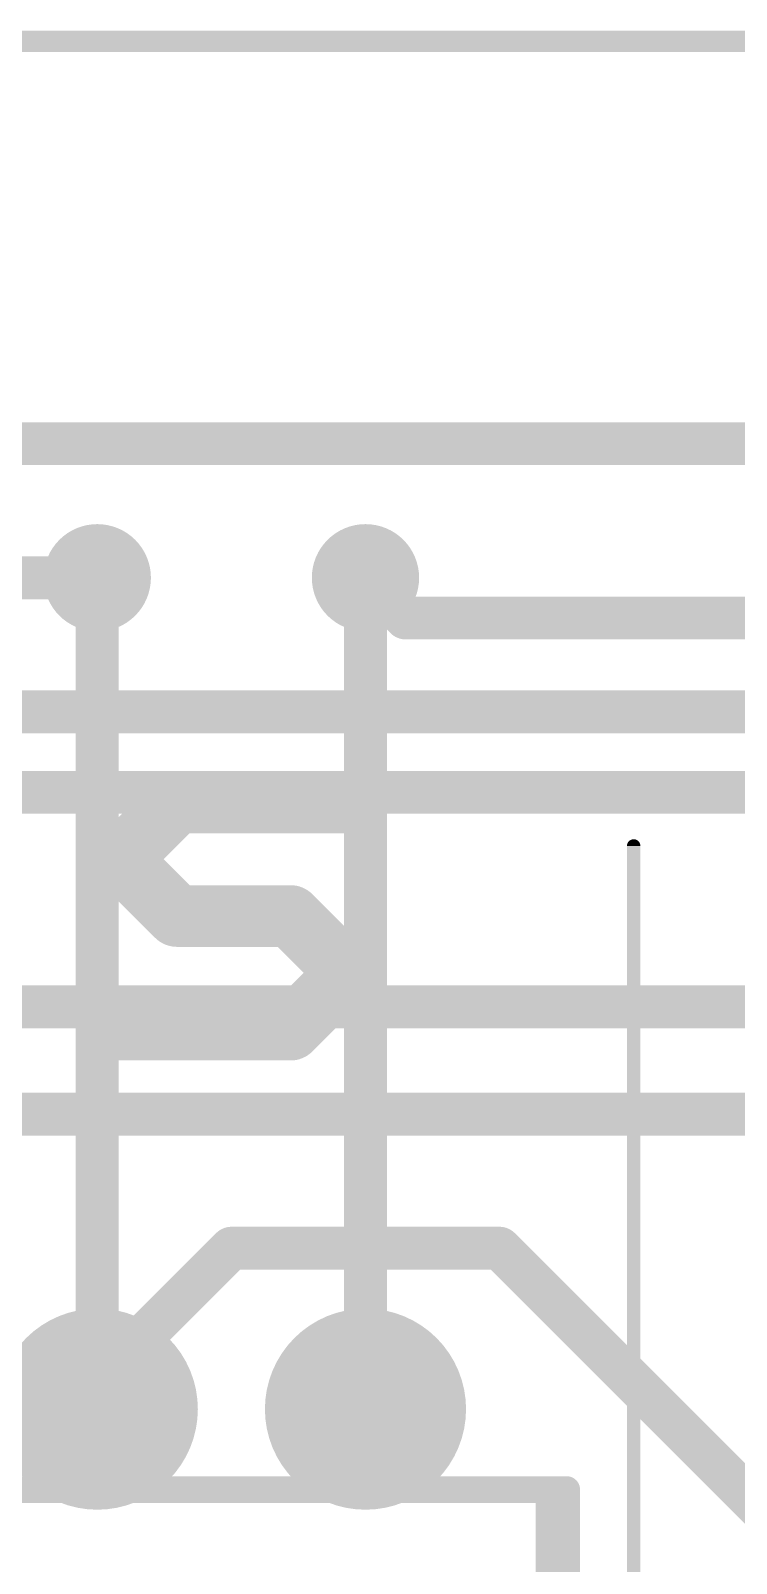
# Model space of a CAD drawing. Extents: x -12 to 102, y -12 to 69.
# Drawn here: x 51.44 to 58.12, y 54.17 to 68.68 of the extents above; entities that cross this region are included whole.
import ezdxf

# ---------------------------------------------------------------- set-up
doc = ezdxf.new("R2010")
doc.units = 0
for name, color, linetype in [('1', 12, 'CONTINUOUS'), ('16', 132, 'CONTINUOUS'), ('17', 110, 'CONTINUOUS'), ('18', 110, 'CONTINUOUS'), ('20', 53, 'CONTINUOUS'), ('21', 41, 'CONTINUOUS'), ('51', 53, 'CONTINUOUS')]:
    doc.layers.add(name, color=color, linetype=linetype)

# ---------------------------------------------------------------- blocks, each defined once
blk = doc.blocks.new('ROUNDP')
at = {"const_width": 0.5}
blk.add_lwpolyline([(0, -0.25, 1), (0, 0.25, 1), (0, -0.25)], format="xyb", dxfattribs=at)
blk = doc.blocks.new('ROUNDV')
at = {"const_width": 0.5}
blk.add_lwpolyline([(0, -0.25, 1), (0, 0.25, 1), (0, -0.25)], format="xyb", dxfattribs=at)

msp = doc.modelspace()

# ---------------------------------------------------------------- linework, layer by layer
at = {"layer": '1', "const_width": 0.4064}
for points in [[(51.054, 64.77), (59.563, 64.77)], [(52.07, 63.5), (52.07, 55.626)], [(54.61, 63.5), (54.61, 55.626)]]:
    msp.add_lwpolyline(points, dxfattribs=at)
at = {"layer": '1', "const_width": 0.2032}
for points in [[(52.1716, 63.5, 1), (51.9684, 63.5)], [(54.7116, 63.5, 1), (54.5084, 63.5)], [(51.9684, 55.626, 1), (52.1716, 55.626)], [(54.5084, 55.626, 1), (54.7116, 55.626)]]:
    msp.add_lwpolyline(points, format="xyb", dxfattribs=at)
at = {"layer": '16', "const_width": 0.4064}
for points in [[(52.07, 63.5), (45.085, 63.5)], [(54.991, 63.119), (54.61, 63.5)], [(69.088, 63.119), (54.991, 63.119)], [(68.58, 62.23), (26.67, 62.23)], [(68.072, 61.468), (28.321, 61.468)], [(64.77, 59.436), (11.43, 59.436)], [(62.23, 58.42), (36.83, 58.42)], [(52.07, 55.88), (53.34, 57.15)], [(55.88, 57.15), (53.34, 57.15)], [(69.85, 43.18), (55.88, 57.15)], [(52.07, 55.626), (52.07, 55.88)]]:
    msp.add_lwpolyline(points, dxfattribs=at)
at = {"layer": '16', "const_width": 0.2032}
for points in [[(52.07, 63.3984, 1), (52.07, 63.6016)], [(54.6818, 63.5718, 1), (54.5382, 63.4282)], [(54.991, 63.2206, 1), (54.991, 63.0174)], [(54.9192, 63.0472, 1), (55.0628, 63.1908)], [(53.34, 57.2516, 1), (53.34, 57.0484)], [(53.4118, 57.0782, 1), (53.2682, 57.2218)], [(55.9518, 57.2218, 1), (55.8082, 57.0782)], [(55.88, 57.0484, 1), (55.88, 57.2516)], [(52.1716, 55.88, 1), (51.9684, 55.88)], [(51.9982, 55.9518, 1), (52.1418, 55.8082)], [(51.9684, 55.626, 1), (52.1716, 55.626)]]:
    msp.add_lwpolyline(points, format="xyb", dxfattribs=at)
at = {"layer": '20', "const_width": 0.2032}
msp.add_lwpolyline([(73.66, 68.58), (2.54, 68.58)], dxfattribs=at)
at = {"layer": '21'}
for points, const_width in [([(52.2865, 60.8344), (52.8246, 61.3725)], 0.5842), ([(52.8246, 61.3725), (54.4388, 61.3725)], 0.5842), ([(52.8246, 60.2963), (52.2865, 60.8344)], 0.5842), ([(53.9007, 60.2963), (52.8246, 60.2963)], 0.5842), ([(54.4388, 59.7582), (53.9007, 60.2963)], 0.5842), ([(53.9007, 59.2201), (54.4388, 59.7582)], 0.5842), ([(52.2865, 59.2201), (53.9007, 59.2201)], 0.5842), ([(19.685, 54.864), (56.515, 54.864)], 0.254), ([(56.3245, 54.8005), (56.3245, 48.006)], 0.2032), ([(56.515, 47.9425), (56.515, 54.864)], 0.254)]:
    msp.add_lwpolyline(points, dxfattribs=dict(at, const_width=const_width))
for points, const_width in [([(52.8246, 61.5185, 1), (52.8246, 61.2264)], 0.2921), ([(52.9278, 61.2692, 1), (52.7213, 61.4757)], 0.2921), ([(54.4388, 61.2264, 1), (54.4388, 61.5185)], 0.2921), ([(52.3897, 60.9377, 1), (52.1832, 60.7311)], 0.2921), ([(52.1832, 60.9377, 1), (52.3897, 60.7311)], 0.2921), ([(52.8246, 60.4423, 1), (52.8246, 60.1502)], 0.2921), ([(52.7213, 60.193, 1), (52.9278, 60.3996)], 0.2921), ([(54.004, 60.3996, 1), (53.7975, 60.193)], 0.2921), ([(53.9007, 60.1502, 1), (53.9007, 60.4423)], 0.2921), ([(54.5421, 59.6549, 1), (54.3356, 59.8615)], 0.2921), ([(54.3356, 59.6549, 1), (54.5421, 59.8615)], 0.2921), ([(52.2865, 59.3662, 1), (52.2865, 59.074)], 0.2921), ([(53.7975, 59.3234, 1), (54.004, 59.1168)], 0.2921), ([(53.9007, 59.074, 1), (53.9007, 59.3662)], 0.2921), ([(56.3753, 54.8005, 1), (56.2737, 54.8005)], 0.1016), ([(56.5785, 54.864, 1), (56.4515, 54.864)], 0.127), ([(56.515, 54.8005, 1), (56.515, 54.9275)], 0.127)]:
    msp.add_lwpolyline(points, format="xyb", dxfattribs=dict(at, const_width=const_width))
at = {"layer": '51', "const_width": 0.127}
msp.add_lwpolyline([(57.15, 7.62), (57.15, 60.96)], dxfattribs=at)
at = {"layer": '51', "const_width": 0.0635}
msp.add_lwpolyline([(57.1818, 60.96, 1), (57.1183, 60.96)], format="xyb", dxfattribs=at)

# ---------------------------------------------------------------- block references
at = {"layer": '17', "xscale": 1.905, "yscale": 1.905, "rotation": 90}
for p in [(52.07, 55.626), (52.07, 55.626), (54.61, 55.626), (54.61, 55.626)]:
    msp.add_blockref('ROUNDP', p, dxfattribs=at)
at = {"layer": '18', "xscale": 1.016, "yscale": 1.016}
for p in [(52.07, 63.5), (52.07, 63.5), (54.61, 63.5), (54.61, 63.5)]:
    msp.add_blockref('ROUNDV', p, dxfattribs=at)

doc.saveas('drawing.dxf')
